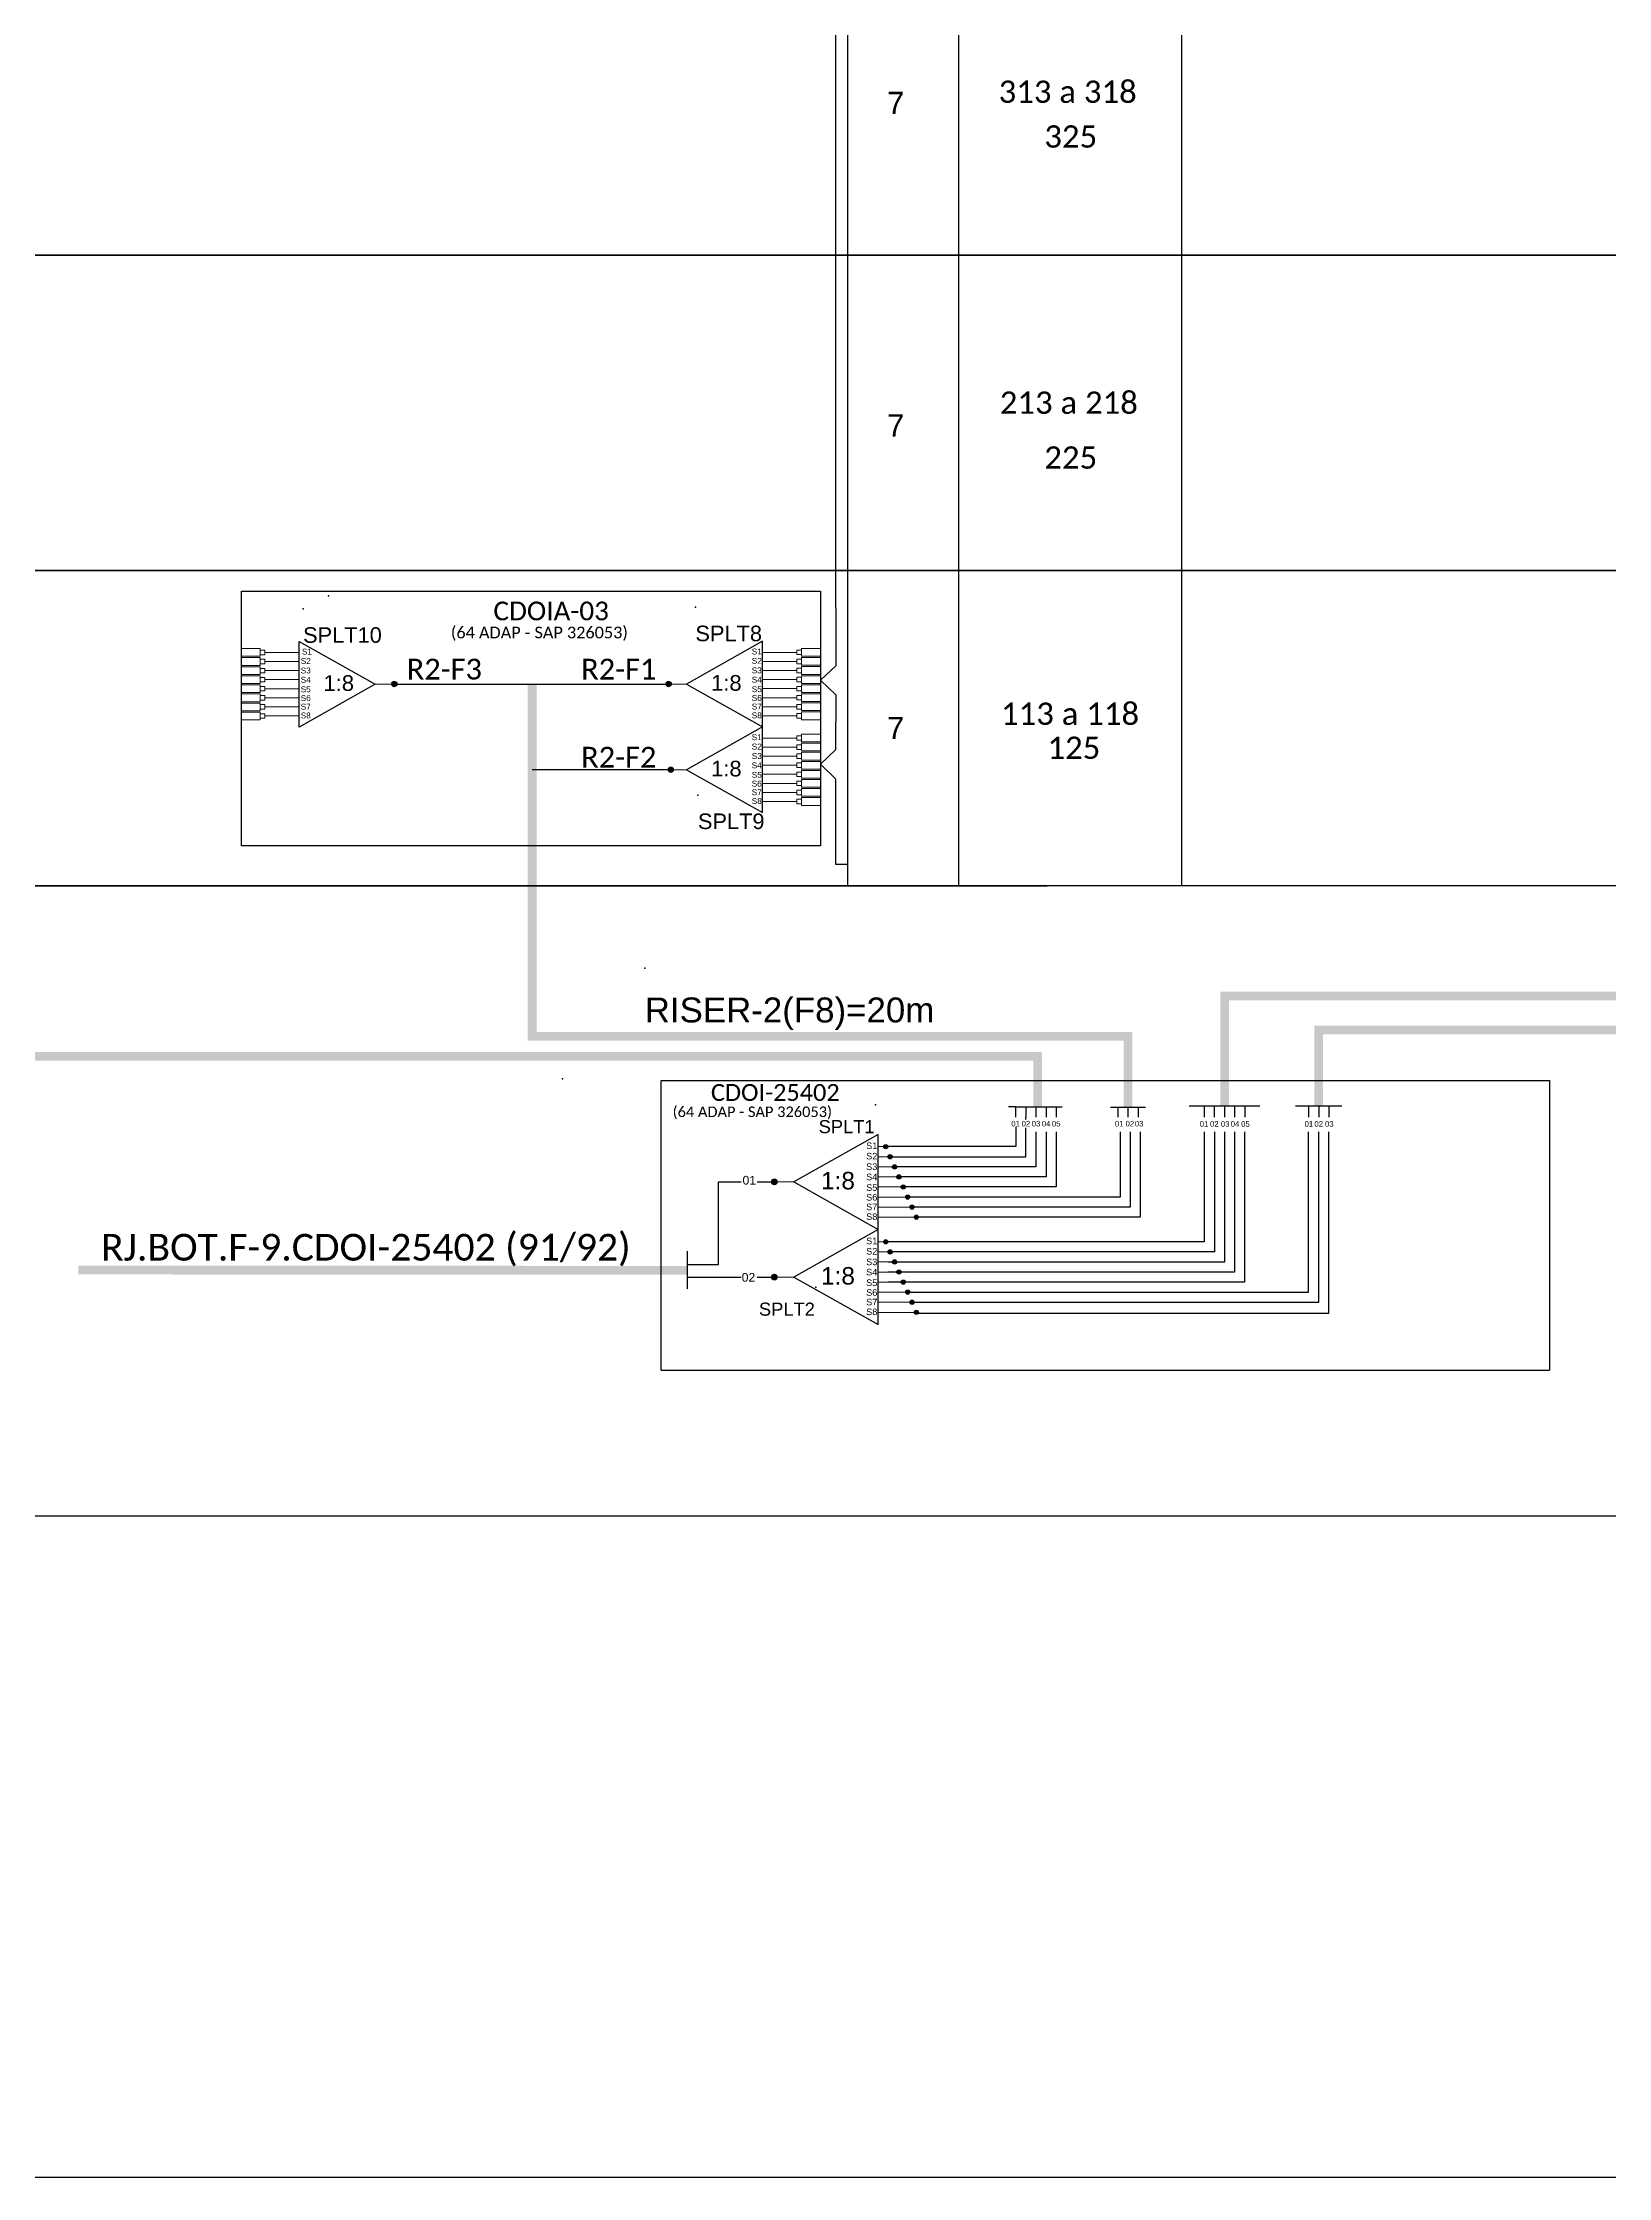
# Model space of a CAD drawing. Header units: metres. Extents: x -357 to 1409, y -312 to 282.
# Drawn here: x 122.9 to 253.1, y -311.8 to -134.4 of the extents above; entities that cross this region are included whole.
import ezdxf
from ezdxf.enums import TextEntityAlignment as Align

# ---------------------------------------------------------------- set-up
doc = ezdxf.new("R2010")
doc.units = ezdxf.units.M
doc.styles.add('ARIAL', font='arial.ttf')
doc.styles.add('WMF-Calibri0', font='calibri.ttf')

# ---------------------------------------------------------------- blocks, each defined once
blk = doc.blocks.new('SPLITTER_')
blk.add_point((0, 0))
at = {"style": 'ARIAL', "flags": 4}
blk.add_attdef('SPLT', (0, -3.26), '', height=1.5, dxfattribs=at)
blk = doc.blocks.new('A$C415C251F')
at = {"color": 3}
blk.add_point((0, 0), dxfattribs=at)
blk = doc.blocks.new('LEG_CDOIA8_C-SPLT_ESQ')
at = {"color": 3, "extrusion": (0, 0, -1), "xscale": -1, "zscale": -1}
blk.add_blockref('A$C415C251F', (0, 0), dxfattribs=at)
at = {"color": 1, "style": 'WMF-Calibri0', "flags": 4}
blk.add_attdef('CDO', (21.44, -2.61), '', height=2, dxfattribs=at)
blk.add_attdef('MODELO', text='', height=1.5, dxfattribs=at).set_placement((22.54, -4.54), align=Align.CENTER)
at = {"style": 'ARIAL', "flags": 4}
blk.add_attdef('SPLITAGEM', text='', height=1.5, dxfattribs=at).set_placement((18.61, -12.59), align=Align.CENTER)
blk = doc.blocks.new('SPLT_1-8_SC-APC_ESQ')
at = {"color": 1}
blk.add_lwpolyline([(7.37, -2.1), (17.04, -7.55), (7.37, -13), (7.37, -2.1)], dxfattribs=at)
at = {"color": 3, "lineweight": 0}
for points in [[(2.41, -3.02), (0, -3.02)], [(2.41, -4), (0, -4)], [(2.41, -4.17), (0, -4.17)], [(2.41, -5.16), (0, -5.16)], [(2.41, -5.32), (0, -5.32)], [(2.41, -3.02), (2.41, -4)], [(2.41, -4.17), (2.41, -5.16)], [(2.41, -5.32), (2.41, -6.31)], [(2.99, -3.51), (7.37, -3.51)], [(7.37, -4.66), (2.99, -4.66)], [(2.41, -6.31), (0, -6.31)], [(2.41, -6.48), (0, -6.48)], [(2.41, -7.46), (0, -7.46)], [(2.41, -7.63), (0, -7.63)], [(2.41, -6.48), (2.41, -7.46)], [(2.41, -7.63), (2.41, -8.62)], [(7.37, -5.82), (2.99, -5.82)], [(7.37, -6.97), (2.99, -6.97)], [(7.37, -8.12), (2.99, -8.12)], [(2.41, -8.62), (0, -8.62)], [(2.41, -8.78), (0, -8.78)], [(2.41, -9.77), (0, -9.77)], [(2.41, -9.94), (0, -9.94)], [(2.41, -8.78), (2.41, -9.77)], [(2.41, -9.94), (2.41, -10.92)], [(7.37, -9.28), (2.99, -9.28)], [(7.37, -10.43), (2.99, -10.43)], [(2.41, -10.92), (0, -10.92)], [(2.41, -11.09), (0, -11.09)], [(2.41, -12.08), (0, -12.08)], [(2.41, -11.09), (2.41, -12.08)], [(7.37, -11.58), (2.99, -11.58)]]:
    blk.add_lwpolyline(points, dxfattribs=at)
for points in [[(2.99, -3.22), (2.41, -3.22), (2.41, -3.8), (2.99, -3.8)], [(2.99, -4.38), (2.41, -4.38), (2.41, -4.95), (2.99, -4.95)], [(2.99, -5.53), (2.41, -5.53), (2.41, -6.1), (2.99, -6.1)], [(2.99, -6.68), (2.41, -6.68), (2.41, -7.26), (2.99, -7.26)], [(2.99, -7.84), (2.41, -7.84), (2.41, -8.41), (2.99, -8.41)], [(2.99, -8.99), (2.41, -8.99), (2.41, -9.56), (2.99, -9.56)], [(2.99, -10.14), (2.41, -10.14), (2.41, -10.72), (2.99, -10.72)], [(2.99, -11.3), (2.41, -11.3), (2.41, -11.87), (2.99, -11.87)]]:
    blk.add_lwpolyline(points, close=True, dxfattribs=at)
at = {"color": 1, "lineweight": 0}
blk.add_lwpolyline([(17.04, -7.55), (19.26, -7.55)], dxfattribs=at)
at = {"color": 1, "style": 'ARIAL'}
for s, height, p in [('S3', 0.75, (7.55, -6.18)), ('S2', 0.75, (7.56, -4.97)), ('S1', 0.75, (7.7, -3.78)), ('S5', 0.75, (7.55, -8.57)), ('S4', 0.75, (7.55, -7.36)), ('1:8', 2, (10.45, -8.4)), ('S6', 0.75, (7.55, -9.69)), ('S7', 0.75, (7.55, -10.78)), ('S8', 0.75, (7.55, -11.9))]:
    blk.add_text(s, height=height, dxfattribs=at).set_placement(p)
blk = doc.blocks.new('SPLT_1-8_SC-APC')
at = {"color": 1}
blk.add_lwpolyline([(-7.37, -2.1), (-17.04, -7.55), (-7.37, -13), (-7.37, -2.1)], dxfattribs=at)
at = {"color": 3, "lineweight": 0}
for points in [[(-2.99, -3.51), (-7.37, -3.51)], [(-7.37, -4.66), (-2.99, -4.66)], [(-2.41, -3.02), (-2.41, -4)], [(-2.41, -3.02), (0, -3.02)], [(-2.41, -4), (0, -4)], [(-2.41, -4.17), (-2.41, -5.16)], [(-2.41, -4.17), (0, -4.17)], [(-2.41, -5.16), (0, -5.16)], [(-2.41, -5.32), (-2.41, -6.31)], [(-2.41, -5.32), (0, -5.32)], [(-7.37, -5.82), (-2.99, -5.82)], [(-7.37, -6.97), (-2.99, -6.97)], [(-7.37, -8.12), (-2.99, -8.12)], [(-2.41, -6.31), (0, -6.31)], [(-2.41, -6.48), (-2.41, -7.46)], [(-2.41, -6.48), (0, -6.48)], [(-2.41, -7.46), (0, -7.46)], [(-2.41, -7.63), (-2.41, -8.62)], [(-2.41, -7.63), (0, -7.63)], [(-7.37, -9.28), (-2.99, -9.28)], [(-7.37, -10.43), (-2.99, -10.43)], [(-2.41, -8.62), (0, -8.62)], [(-2.41, -8.78), (-2.41, -9.77)], [(-2.41, -8.78), (0, -8.78)], [(-2.41, -9.77), (0, -9.77)], [(-2.41, -9.94), (-2.41, -10.92)], [(-2.41, -9.94), (0, -9.94)], [(-7.37, -11.58), (-2.99, -11.58)], [(-2.41, -10.92), (0, -10.92)], [(-2.41, -11.09), (-2.41, -12.08)], [(-2.41, -11.09), (0, -11.09)], [(-2.41, -12.08), (0, -12.08)]]:
    blk.add_lwpolyline(points, dxfattribs=at)
for points in [[(-2.99, -3.22), (-2.41, -3.22), (-2.41, -3.8), (-2.99, -3.8)], [(-2.99, -4.38), (-2.41, -4.38), (-2.41, -4.95), (-2.99, -4.95)], [(-2.99, -5.53), (-2.41, -5.53), (-2.41, -6.1), (-2.99, -6.1)], [(-2.99, -6.68), (-2.41, -6.68), (-2.41, -7.26), (-2.99, -7.26)], [(-2.99, -7.84), (-2.41, -7.84), (-2.41, -8.41), (-2.99, -8.41)], [(-2.99, -8.99), (-2.41, -8.99), (-2.41, -9.56), (-2.99, -9.56)], [(-2.99, -10.14), (-2.41, -10.14), (-2.41, -10.72), (-2.99, -10.72)], [(-2.99, -11.3), (-2.41, -11.3), (-2.41, -11.87), (-2.99, -11.87)]]:
    blk.add_lwpolyline(points, close=True, dxfattribs=at)
at = {"color": 1, "lineweight": 0}
blk.add_lwpolyline([(-17.04, -7.55), (-19.26, -7.55)], dxfattribs=at)
at = {"color": 1, "style": 'ARIAL'}
for s, height, p in [('S1', 0.75, (-8.74, -3.78)), ('S2', 0.75, (-8.74, -4.97)), ('S3', 0.75, (-8.74, -6.18)), ('1:8', 2, (-13.91, -8.4)), ('S4', 0.75, (-8.74, -7.36)), ('S5', 0.75, (-8.74, -8.57)), ('S6', 0.75, (-8.74, -9.69)), ('S7', 0.75, (-8.74, -10.78)), ('S8', 0.75, (-8.74, -11.9))]:
    blk.add_text(s, height=height, dxfattribs=at).set_placement(p)

msp = doc.modelspace()

# ---------------------------------------------------------------- hatches: boundary and pattern name
h = msp.add_hatch(color=3)
h.dxf.hatch_style = 1
edge = h.paths.add_edge_path()
edge.add_arc((152.17, -187.7), 0.221, 0, 360)
h = msp.add_hatch(color=3)
h.dxf.hatch_style = 1
edge = h.paths.add_edge_path()
edge.add_arc((174.97, -187.7), 0.221, 0, 360)
h = msp.add_hatch(color=3)
h.dxf.hatch_style = 1
edge = h.paths.add_edge_path()
edge.add_arc((175.16, -194.82), 0.221, 0, 360)
h = msp.add_hatch(color=3)
h.dxf.hatch_style = 1
edge = h.paths.add_edge_path()
edge.add_arc((193.02, -226.14), 0.176, 0, 360)
h = msp.add_hatch(color=3)
h.dxf.hatch_style = 1
edge = h.paths.add_edge_path()
edge.add_arc((193.38, -226.98), 0.176, 0, 360)
h = msp.add_hatch(color=3)
h.dxf.hatch_style = 1
edge = h.paths.add_edge_path()
edge.add_arc((193.75, -227.82), 0.176, 0, 360)
h = msp.add_hatch(color=3)
h.dxf.hatch_style = 1
edge = h.paths.add_edge_path()
edge.add_arc((194.11, -228.65), 0.176, 0, 360)
h = msp.add_hatch(color=3)
h.dxf.hatch_style = 1
edge = h.paths.add_edge_path()
edge.add_arc((183.76, -229.07), 0.233, 0, 360)
h = msp.add_hatch(color=3)
h.dxf.hatch_style = 1
edge = h.paths.add_edge_path()
edge.add_arc((183.76, -229.07), 0.186, 0, 360)
h = msp.add_hatch(color=3)
h.dxf.hatch_style = 1
edge = h.paths.add_edge_path()
edge.add_arc((194.47, -229.49), 0.176, 0, 360)
h = msp.add_hatch(color=3)
h.dxf.hatch_style = 1
edge = h.paths.add_edge_path()
edge.add_arc((194.84, -230.33), 0.176, 0, 360)
h = msp.add_hatch(color=3)
h.dxf.hatch_style = 1
edge = h.paths.add_edge_path()
edge.add_arc((195.2, -231.16), 0.176, 0, 360)
h = msp.add_hatch(color=3)
h.dxf.hatch_style = 1
edge = h.paths.add_edge_path()
edge.add_arc((195.56, -232), 0.176, 0, 360)
h = msp.add_hatch(color=3)
h.dxf.hatch_style = 1
edge = h.paths.add_edge_path()
edge.add_arc((193.02, -234.05), 0.176, 0, 360)
h = msp.add_hatch(color=3)
h.dxf.hatch_style = 1
edge = h.paths.add_edge_path()
edge.add_arc((193.38, -234.89), 0.176, 0, 360)
h = msp.add_hatch(color=3)
h.dxf.hatch_style = 1
edge = h.paths.add_edge_path()
edge.add_arc((193.75, -235.72), 0.176, 0, 360)
h = msp.add_hatch(color=3)
h.dxf.hatch_style = 1
edge = h.paths.add_edge_path()
edge.add_arc((183.76, -236.98), 0.233, 0, 360)
h = msp.add_hatch(color=3)
h.dxf.hatch_style = 1
edge = h.paths.add_edge_path()
edge.add_arc((194.11, -236.56), 0.176, 0, 360)
h = msp.add_hatch(color=3)
h.dxf.hatch_style = 1
edge = h.paths.add_edge_path()
edge.add_arc((194.47, -237.4), 0.176, 0, 360)
h = msp.add_hatch(color=3)
h.dxf.hatch_style = 1
edge = h.paths.add_edge_path()
edge.add_arc((194.84, -238.23), 0.176, 0, 360)
h = msp.add_hatch(color=3)
h.dxf.hatch_style = 1
edge = h.paths.add_edge_path()
edge.add_arc((195.2, -239.07), 0.176, 0, 360)
h = msp.add_hatch(color=3)
h.dxf.hatch_style = 1
edge = h.paths.add_edge_path()
edge.add_arc((195.56, -239.91), 0.176, 0, 360)

# ---------------------------------------------------------------- linework, layer by layer
for p, q in [((48.41, -178.27), (427.68, -178.27)), ((427.68, -204.46), (48.41, -204.46)), ((48.41, -204.46), (206.43, -204.46)), ((427.68, -256.85), (48.41, -256.85))]:
    msp.add_line(p, q)
at = {"color": 3}
msp.add_line((182.32, -229.07), (183.76, -229.07), dxfattribs=at)
at = {"color": 7}
msp.add_lwpolyline([(-357, -311.79), (484, -311.79), (484, 282.21), (-357, 282.21)], close=True, dxfattribs=at)
for points in [[(189.83, -21.1), (189.83, -204.46)], [(199.08, -21.1), (199.08, -204.46)], [(217.6, -21.1), (217.6, -204.46)], [(217.6, -60.39), (217.6, -204.46)]]:
    msp.add_lwpolyline(points)
at = {"color": 3}
for points in [[(188.87, -181.35), (188.87, -112.78), (189.83, -112.78)], [(188.87, -181.35), (188.87, -186.17), (187.61, -187.37), (188.87, -188.58), (188.87, -188.58)], [(188.87, -188.58), (188.84, -193.15)], [(188.84, -193.15), (187.59, -194.36), (188.84, -195.56), (188.84, -195.56)], [(188.84, -195.56), (188.84, -202.67), (189.83, -202.67)], [(218.25, -222.76), (224.11, -222.76)], [(219.48, -222.76), (219.48, -223.7)], [(220.33, -222.76), (220.33, -223.7)], [(221.18, -222.76), (221.18, -223.7)], [(222.02, -222.76), (222.02, -223.7)], [(222.87, -222.76), (222.87, -223.7)], [(219.5, -224.9), (219.5, -234.05), (193.2, -234.05)], [(220.34, -224.9), (220.34, -234.89), (193.2, -234.89)], [(221.18, -224.9), (221.18, -235.73), (193.2, -235.73)], [(222.02, -224.9), (222.02, -236.57), (193.2, -236.57)], [(222.85, -224.9), (222.85, -237.41), (193.2, -237.41)], [(176.52, -235.93), (179.12, -235.93), (179.12, -229.07), (180.99, -229.07)]]:
    msp.add_lwpolyline(points, dxfattribs=at)
for points in [[(48.41, -125.88), (427.68, -125.88), (427.68, -152.07), (48.41, -152.07)], [(48.41, -152.07), (427.68, -152.07), (427.68, -178.27), (48.41, -178.27)]]:
    msp.add_lwpolyline(points, close=True)
at = {"color": 1}
for points in [[(182.5, -201.13), (139.46, -201.13), (139.46, -179.98), (182.5, -179.98)], [(182.5, -179.98), (187.59, -179.98), (187.59, -201.13), (182.5, -201.13)], [(174.35, -244.71), (174.35, -220.64), (248.18, -220.64), (248.18, -244.71)], [(192.39, -225.12), (185.37, -229.07), (192.39, -233.03), (192.39, -225.12)], [(192.39, -233.03), (185.37, -236.98), (192.39, -240.93), (192.39, -233.03)], [(176.52, -234.82), (176.52, -237.95)], [(174.35, -244.71), (248.18, -244.71)]]:
    msp.add_lwpolyline(points, dxfattribs=at)
at = {"color": 6}
for points in [[(152.26, -187.7), (175.01, -187.7)], [(175.01, -194.82), (163.63, -194.82)], [(211.69, -222.85), (214.61, -222.85)], [(212.31, -222.85), (212.31, -223.68)], [(213.15, -222.85), (213.15, -223.68)], [(213.99, -222.85), (213.99, -223.68)], [(212.5, -224.9), (212.5, -230.33), (195.01, -230.33)], [(213.34, -224.9), (213.34, -231.17), (195.37, -231.17)], [(214.18, -224.9), (214.18, -232), (195.74, -232)]]:
    msp.add_lwpolyline(points, dxfattribs=at)
at = {"color": 6, "const_width": 0.726}
msp.add_lwpolyline([(213.15, -222.85), (213.15, -216.97), (163.63, -216.97), (163.63, -187.7)], dxfattribs=at)
at = {"color": 94, "const_width": 0.726}
msp.add_lwpolyline([(221.18, -222.76), (221.18, -213.62), (398.17, -213.62), (398.17, -189)], dxfattribs=at)
at = {"color": 5, "const_width": 0.726}
msp.add_lwpolyline([(205.65, -222.83), (205.65, -218.64), (73.77, -218.64), (73.77, -194.83)], dxfattribs=at)
at = {"color": 30, "const_width": 0.726}
msp.add_lwpolyline([(229.01, -222.76), (229.01, -216.45), (388.42, -216.45), (388.42, -214.55)], dxfattribs=at)
at = {"color": 5}
for points in [[(203.8, -222.83), (203.22, -222.83)], [(203.8, -222.83), (207.67, -222.83)], [(203.8, -222.83), (203.8, -223.68)], [(204.65, -222.83), (205.5, -222.83)], [(204.65, -222.83), (204.65, -223.68)], [(205.5, -222.83), (205.5, -223.68)], [(206.34, -222.83), (206.34, -223.68)], [(207.18, -222.83), (207.18, -223.68)], [(193.38, -226.98), (204.65, -226.98), (204.65, -224.59)], [(205.5, -224.9), (205.5, -227.82), (193.92, -227.82)], [(206.34, -224.9), (206.34, -228.65), (194.29, -228.65)], [(207.18, -224.9), (207.18, -229.49), (194.47, -229.49)], [(203.82, -224.5), (203.82, -226.14)], [(204.65, -223.89), (204.65, -223.68)], [(203.82, -226.14), (193.2, -226.14)]]:
    msp.add_lwpolyline(points, dxfattribs=at)
at = {"color": 30}
for points in [[(227.09, -222.76), (230.93, -222.76)], [(228.17, -222.76), (228.17, -223.7)], [(229.01, -222.76), (229.01, -223.7)], [(229.86, -222.76), (229.86, -223.7)], [(194.84, -238.23), (228.17, -238.23), (228.17, -224.9)], [(195.37, -239.07), (229.01, -239.07), (229.01, -224.9)], [(195.4, -239.98), (229.86, -239.98), (229.86, -224.9)]]:
    msp.add_lwpolyline(points, dxfattribs=at)
at = {"color": 7, "lineweight": 0}
for points in [[(193.02, -226.14), (192.39, -226.14)], [(192.39, -226.98), (193.38, -226.98)], [(192.39, -227.82), (193.75, -227.82)], [(192.39, -228.65), (194.11, -228.65)], [(192.39, -229.49), (194.47, -229.49)], [(192.39, -230.33), (194.66, -230.33)], [(192.39, -231.16), (195.2, -231.16)], [(192.39, -232), (195.56, -232)], [(193.02, -234.05), (192.39, -234.05)], [(192.39, -234.89), (193.38, -234.89)], [(192.39, -235.72), (193.75, -235.72)], [(192.39, -236.56), (194.11, -236.56)], [(192.39, -237.4), (194.47, -237.4)], [(192.39, -238.23), (194.66, -238.23)], [(192.39, -239.07), (195.2, -239.07)], [(192.39, -239.91), (195.56, -239.91)]]:
    msp.add_lwpolyline(points, dxfattribs=at)
at = {"color": 1, "lineweight": 0}
for points in [[(185.37, -229.07), (183.76, -229.07)], [(185.37, -236.98), (183.76, -236.98)]]:
    msp.add_lwpolyline(points, dxfattribs=at)
at = {"color": 1, "const_width": 0.726}
msp.add_lwpolyline([(125.9, -236.4), (125.9, -236.4), (176.52, -236.41)], dxfattribs=at)
at = {"color": 2}
for points in [[(176.52, -236.98), (180.99, -236.98)], [(182.32, -236.98), (183.76, -236.98)]]:
    msp.add_lwpolyline(points, dxfattribs=at)
at = {"color": 3}
for centre, radius in [((152.17, -187.7), 0.221), ((174.97, -187.7), 0.221), ((175.16, -194.82), 0.221), ((193.02, -226.14), 0.176), ((193.38, -226.98), 0.176), ((193.75, -227.82), 0.176), ((194.11, -228.65), 0.176), ((183.76, -229.07), 0.233), ((183.76, -229.07), 0.186), ((194.47, -229.49), 0.176), ((194.84, -230.33), 0.176), ((195.2, -231.16), 0.176), ((195.56, -232), 0.176), ((193.02, -234.05), 0.176), ((193.38, -234.89), 0.176), ((193.75, -235.72), 0.176), ((183.76, -236.98), 0.233), ((194.11, -236.56), 0.176), ((194.47, -237.4), 0.176), ((194.84, -238.23), 0.176), ((195.2, -239.07), 0.176), ((195.56, -239.91), 0.176)]:
    msp.add_circle(centre, radius, dxfattribs=at)

# ---------------------------------------------------------------- block references
ref = msp.add_blockref('LEG_CDOIA8_C-SPLT_ESQ', (146.69, -180.37), dxfattribs=dict(at, xscale=0.7776000000001768, yscale=0.7776000000001768, zscale=0.7776000000001768))
ref.add_attrib('CDO', 'CDOIA-03', (160.41, -182.4), dxfattribs={"color": 1, "height": 1.555, "style": 'WMF-Calibri0'})
ref.add_attrib('MODELO', '(64 ADAP - SAP 326053)', dxfattribs={"color": 1, "height": 0.972, "style": 'WMF-Calibri0'}).set_placement((164.23, -183.9), align=Align.CENTER)
ref = msp.add_blockref('SPLITTER_', (144.59, -181.45), dxfattribs=dict(xscale=0.8640000000001964, yscale=0.8640000000001964, zscale=0.8640000000001964))
ref.add_attrib('SPLT', 'SPLT10', (144.59, -184.27), dxfattribs={"height": 1.296, "style": 'ARIAL'})
ref = msp.add_blockref('SPLITTER_', (177.2, -181.32), dxfattribs=dict(xscale=0.8640000000001964, yscale=0.8640000000001964, zscale=0.8640000000001964))
ref.add_attrib('SPLT', 'SPLT8', (177.2, -184.14), dxfattribs={"height": 1.296, "style": 'ARIAL'})
at = {"xscale": 0.6531839999997474, "yscale": 0.6531839999997474, "zscale": 0.6531839999997474}
msp.add_blockref('SPLT_1-8_SC-APC_ESQ', (139.46, -182.78), dxfattribs=at)
at = {"color": 3, "xscale": 0.6531839999997574, "yscale": 0.6531839999997574, "zscale": 0.6531839999997574}
for p in [(187.59, -182.77), (187.59, -189.89)]:
    msp.add_blockref('SPLT_1-8_SC-APC', p, dxfattribs=at)
ref = msp.add_blockref('SPLITTER_', (177.41, -196.93), dxfattribs=dict(xscale=0.8640000000001964, yscale=0.8640000000001964, zscale=0.8640000000001964))
ref.add_attrib('SPLT', 'SPLT9', (177.41, -199.75), dxfattribs={"height": 1.296, "style": 'ARIAL'})
at = {"color": 5}
ref = msp.add_blockref('SPLITTER_', (172.99, -211.31), dxfattribs=dict(at, xscale=1.382400000000314, yscale=1.382400000000314, zscale=1.382400000000314))
ref.add_attrib('SPLT', 'RISER-2(F8)=20m', (172.99, -215.82), dxfattribs={"color": 6, "height": 2.0736, "style": 'ARIAL'})
at = {"color": 1}
ref = msp.add_blockref('LEG_CDOIA8_C-SPLT_ESQ', (166.15, -220.51), dxfattribs=dict(at, xscale=0.6998400000001591, yscale=0.6998400000001591, zscale=0.6998400000001591))
ref.add_attrib('CDO', 'CDOI-25402', (178.49, -222.34), dxfattribs={"color": 1, "height": 1.4, "style": 'WMF-Calibri0'})
ref.add_attrib('MODELO', '(64 ADAP - SAP 326053)', dxfattribs={"color": 1, "height": 0.8748, "style": 'WMF-Calibri0'}).set_placement((181.93, -223.68), align=Align.CENTER)
ref = msp.add_blockref('SPLITTER_', (192.18, -222.66), dxfattribs=dict(xscale=-0.7257600000001649, yscale=0.7257600000001649, zscale=0.72576))
ref.add_attrib('SPLT', 'SPLT1', (187.44, -225.02), dxfattribs={"height": 1.089, "style": 'ARIAL'})
ref = msp.add_blockref('SPLITTER_', (187.22, -237.82), dxfattribs=dict(xscale=-0.7257600000001649, yscale=0.7257600000001649, zscale=0.72576))
ref.add_attrib('SPLT', 'SPLT2', (182.48, -240.19), dxfattribs={"height": 1.089, "style": 'ARIAL'})

# ---------------------------------------------------------------- texts
at = {"style": 'WMF-Calibri0'}
for s, p in [('313 a 318', (202.4, -139.4)), ('325', (206.2, -143.12)), ('213 a 218', (202.5, -165.24)), ('225', (206.2, -169.8)), ('113 a 118 ', (202.6, -191.09)), ('125', (206.46, -193.92))]:
    msp.add_text(s, height=1.854, dxfattribs=at).set_placement(p)
at = {"color": 6, "style": 'WMF-Calibri0'}
for s, p in [('R2-F3', (153.2, -187.32)), ('R2-F1', (167.7, -187.32)), ('R2-F2', (167.7, -194.64))]:
    msp.add_text(s, height=1.728, dxfattribs=at).set_placement(p)
at = {"style": 'ARIAL'}
for s, height, p in [('01', 0.462, (203.81, -224.23)), ('02', 0.462, (204.67, -224.23)), ('03', 0.462, (205.51, -224.23)), ('04', 0.462, (206.35, -224.23)), ('05', 0.462, (207.19, -224.23)), ('01', 0.462, (212.43, -224.23)), ('02', 0.462, (213.31, -224.23)), ('03', 0.462, (214.08, -224.23)), ('01', 0.462, (219.48, -224.25)), ('02', 0.462, (220.33, -224.25)), ('03', 0.462, (221.23, -224.25)), ('04', 0.462, (222.05, -224.25)), ('05', 0.462, (222.92, -224.25)), ('01', 0.462, (228.19, -224.25)), ('02', 0.462, (229.01, -224.25)), ('03', 0.462, (229.89, -224.25)), ('01', 0.726, (181.68, -228.93)), ('02', 0.726, (181.61, -237))]:
    msp.add_text(s, height=height, dxfattribs=at).set_placement(p, align=Align.MIDDLE_CENTER)
at = {"color": 1, "style": 'ARIAL'}
for s, height, p in [('S1', 0.544, (191.39, -226.34)), ('S2', 0.544, (191.39, -227.2)), ('1:8', 1.452, (187.64, -229.69)), ('S3', 0.544, (191.39, -228.08)), ('S4', 0.544, (191.39, -228.93)), ('S5', 0.544, (191.39, -229.81)), ('S6', 0.544, (191.39, -230.62)), ('S7', 0.544, (191.39, -231.42)), ('S8', 0.544, (191.39, -232.23)), ('S1', 0.544, (191.39, -234.25)), ('S2', 0.544, (191.39, -235.11)), ('S3', 0.544, (191.39, -235.99)), ('1:8', 1.452, (187.64, -237.6)), ('S4', 0.544, (191.39, -236.84)), ('S5', 0.544, (191.39, -237.72)), ('S6', 0.544, (191.39, -238.53)), ('S7', 0.544, (191.39, -239.33)), ('S8', 0.544, (191.39, -240.14))]:
    msp.add_text(s, height=height, dxfattribs=at).set_placement(p)
at = {"color": 1, "style": 'WMF-Calibri0'}
msp.add_text('RJ.BOT.F-9.CDOI-25402 (91/92)', height=2.2178, dxfattribs=at).set_placement((149.81, -234.5, 4.62), align=Align.MIDDLE_CENTER)
at = {"style": 'ARIAL', "flags": 12}
for p in [(193.85, -139.4), (193.85, -166.21), (193.85, -191.35)]:
    msp.add_attdef('7', text='XX', height=1.84, dxfattribs=at).set_placement(p, align=Align.MIDDLE_CENTER)

doc.saveas('drawing.dxf')
